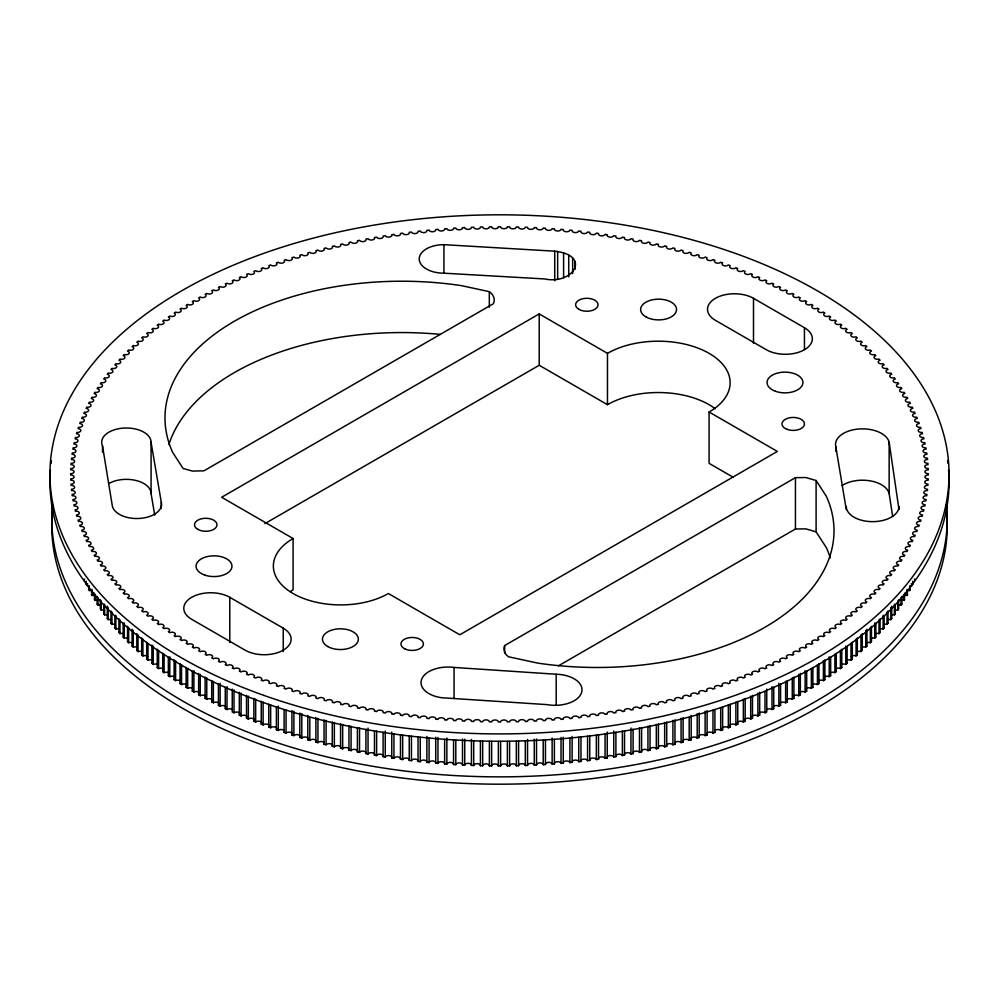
<?xml version="1.0" encoding="UTF-8"?>
<svg xmlns="http://www.w3.org/2000/svg" width="999" height="999" viewBox="0 0 999 999"><rect width="100%" height="100%" fill="white"/><g stroke="black" fill="none" stroke-linecap="round" stroke-linejoin="round"><path stroke-width="1.5" d="M504.657 645.554C502.747 649.55 504.97 654.345 508.404 656.755L537.599 663.074A236.775 136.701 0 0 0 826.373 496.341L816.096 480.507L805.806 477.534L795.441 477.672L504.657 645.554L504.657 653.334M914.597 580.556L915.159 579.295A3.372 1.948 0 0 1 914.335 579.12M912.861 581.256L912.249 585.564A3.372 1.948 0 0 0 910.514 585.539M907.979 590.496A3.372 1.948 0 0 1 909.727 590.534L910.376 586.238M904.445 595.579A3.372 1.948 0 0 1 907.017 595.479L907.716 589.66M901.56 600.461A3.372 1.948 0 0 1 904.132 600.387L904.869 593.056M898.488 605.307A3.372 1.948 0 0 1 901.061 605.269L901.847 604.058L901.847 596.415M894.492 610.364A3.372 1.948 0 0 1 897.826 610.102L898.65 608.903L898.65 599.725M891.832 614.872A3.372 1.948 0 0 1 894.405 614.897L895.279 613.698L895.279 604.532M887.462 619.842A3.372 1.948 0 0 1 890.821 619.655L891.732 618.468L891.732 606.243M883.703 624.5A3.372 1.948 0 0 1 887.062 624.363L888.011 623.189L888.011 610.963M879.769 629.133A3.372 1.948 0 0 1 883.128 629.02L884.127 627.859L884.127 615.646M875.661 633.703A3.372 1.948 0 0 1 879.033 633.641L880.069 632.492L880.069 618.743M870.703 638.536A3.372 1.948 0 0 1 874.762 638.199L875.848 637.062L875.848 623.314M866.97 642.694A3.372 1.948 0 0 1 870.341 642.719L871.453 641.595L871.453 626.311M861.662 647.402A3.372 1.948 0 0 1 865.746 647.165L866.907 646.066L866.907 629.258M856.905 651.76A3.372 1.948 0 0 1 860.988 651.573L862.199 650.474L862.199 633.666M851.398 656.43A3.372 1.948 0 0 1 856.081 655.906L857.317 654.832L857.317 638.024M846.915 660.277A3.372 1.948 0 0 1 851.011 660.189L852.297 659.128L852.297 642.32M841.695 664.447A3.372 1.948 0 0 1 845.791 664.41L847.115 663.361L847.115 646.553M835.688 668.918A3.372 1.948 0 0 1 840.421 668.568L841.77 667.532L841.77 649.2M829.694 673.376A3.372 1.948 0 0 1 834.889 672.652L836.288 671.64L836.288 653.309M824.475 676.91A3.372 1.948 0 0 1 829.22 676.673L830.656 675.674L830.656 657.342M818.656 680.806A3.372 1.948 0 0 1 823.401 680.631L824.874 679.645L824.874 659.79M812.686 684.627A3.372 1.948 0 0 1 817.444 684.515L818.955 683.541L818.955 663.686M799.824 692.457A3.372 1.948 0 0 1 805.119 692.057L806.692 691.121A3.372 1.948 0 0 1 806.593 688.373A3.372 1.948 0 0 1 811.35 688.323L812.886 687.374L812.886 667.507M539.198 313.923L221.641 497.265L293.082 538.523A67.37 38.899 0 0 0 293.082 593.518A67.37 38.899 0 0 0 388.349 593.518L459.802 634.777L777.359 451.436L709.09 412.013A71.853 41.483 0 0 0 709.09 353.346A71.853 41.483 0 0 0 607.467 353.346L539.198 313.923L539.198 365.259L264.872 523.638M558.503 665.796L795.441 529.008L805.806 528.871L816.096 531.843L826.373 547.677A236.775 136.701 0 0 1 830.269 557.904M793.443 696.041A3.372 1.948 0 0 1 798.75 695.704L800.349 694.804L800.349 673.413M786.563 700.024A3.372 1.948 0 0 1 792.257 699.288L793.893 698.401L793.893 677.01M773.538 706.355A3.372 1.948 0 0 1 778.87 706.206L780.569 705.356A3.372 1.948 0 0 1 780.868 702.609A3.372 1.948 0 0 1 785.626 702.784L787.299 701.922L787.299 680.531M766.658 709.627A3.372 1.948 0 0 1 772.002 709.54L773.726 708.716L773.726 687.324M744.854 719.355A3.372 1.948 0 0 1 750.674 719.043L752.484 718.281A3.372 1.948 0 0 1 753.184 715.559A3.372 1.948 0 0 1 757.891 715.958L759.677 715.184A3.372 1.948 0 0 1 760.276 712.449A3.372 1.948 0 0 1 765.009 712.799L766.757 711.987L766.757 689.073M729.769 725.599A3.372 1.948 0 0 1 732.454 724.088A3.372 1.948 0 0 1 735.888 724.937L737.761 724.225A3.372 1.948 0 0 1 738.648 721.515A3.372 1.948 0 0 1 743.331 722.04L745.179 721.303L745.179 698.376M714.872 730.506A3.372 1.948 0 0 1 720.704 730.469L722.614 729.807A3.372 1.948 0 0 1 723.713 727.122A3.372 1.948 0 0 1 728.346 727.759L730.244 727.06L730.244 704.145M706.78 733.528A3.372 1.948 0 0 1 709.615 732.13A3.372 1.948 0 0 1 712.961 733.104L714.897 732.454L714.897 709.54M682.792 741.121A3.372 1.948 0 0 1 685.514 739.347A3.372 1.948 0 0 1 689.185 740.421L691.196 739.834A3.372 1.948 0 0 1 692.669 737.225A3.372 1.948 0 0 1 697.19 738.074L699.188 737.474A3.372 1.948 0 0 1 700.561 734.839A3.372 1.948 0 0 1 705.119 735.639L707.092 735.014L707.092 710.564M674.862 742.794A3.372 1.948 0 0 1 677.896 741.533A3.372 1.948 0 0 1 681.081 742.657L683.116 742.107L683.116 717.669M649.862 749.2A3.372 1.948 0 0 1 652.834 747.564A3.372 1.948 0 0 1 656.331 748.8L658.416 748.326A3.372 1.948 0 0 1 660.264 745.791A3.372 1.948 0 0 1 664.66 746.852L666.72 746.353A3.372 1.948 0 0 1 668.481 743.793A3.372 1.948 0 0 1 672.901 744.804L674.962 744.28L674.962 719.829M348.963 725.749L348.963 750.199L351.074 750.649A3.372 1.948 0 0 1 355.382 749.475A3.372 1.948 0 0 1 357.405 751.96L359.528 752.397A3.372 1.948 0 0 1 363.798 751.173A3.372 1.948 0 0 1 365.909 753.633L368.044 754.033A3.372 1.948 0 0 1 372.265 752.759A3.372 1.948 0 0 1 374.475 755.194L376.623 755.569A3.372 1.948 0 0 1 380.794 754.245A3.372 1.948 0 0 1 383.092 756.655L385.252 757.005A3.372 1.948 0 0 1 389.385 755.631A3.372 1.948 0 0 1 391.758 758.016L393.943 758.328A3.372 1.948 0 0 1 398.014 756.905A3.372 1.948 0 0 1 400.487 759.265L402.672 759.552A3.372 1.948 0 0 1 406.693 758.079A3.372 1.948 0 0 1 409.24 760.401L411.438 760.676A3.372 1.948 0 0 1 415.409 759.153A3.372 1.948 0 0 1 418.044 761.438L420.242 761.688A3.372 1.948 0 0 1 424.163 760.114A3.372 1.948 0 0 1 426.873 762.374L429.095 762.587A3.372 1.948 0 0 1 432.942 760.976A3.372 1.948 0 0 1 435.739 763.199L437.962 763.386A3.372 1.948 0 0 1 441.758 761.725A3.372 1.948 0 0 1 444.642 763.923L446.865 764.085A3.372 1.948 0 0 1 450.599 762.374A3.372 1.948 0 0 1 453.558 764.522L455.794 764.66A3.372 1.948 0 0 1 459.465 762.911A3.372 1.948 0 0 1 462.5 765.034L464.735 765.134A3.372 1.948 0 0 1 468.344 763.336A3.372 1.948 0 0 1 471.453 765.421L473.701 765.509A3.372 1.948 0 0 1 477.235 763.661A3.372 1.948 0 0 1 480.419 765.709L482.667 765.758A3.372 1.948 0 0 1 486.138 763.873A3.372 1.948 0 0 1 489.398 765.883L491.645 765.908A3.372 1.948 0 0 1 495.042 763.985A3.372 1.948 0 0 1 498.376 765.946L500.624 765.946A3.372 1.948 0 0 1 503.958 763.985A3.372 1.948 0 0 1 507.367 765.908L509.602 765.883A3.372 1.948 0 0 1 512.862 763.873A3.372 1.948 0 0 1 516.346 765.758L518.581 765.709A3.372 1.948 0 0 1 521.765 763.661A3.372 1.948 0 0 1 525.312 765.509L527.547 765.421A3.372 1.948 0 0 1 530.669 763.336A3.372 1.948 0 0 1 534.265 765.134L536.513 765.022A3.372 1.948 0 0 1 539.547 762.911A3.372 1.948 0 0 1 543.219 764.66L545.442 764.522A3.372 1.948 0 0 1 548.401 762.374A3.372 1.948 0 0 1 552.135 764.085L554.37 763.923A3.372 1.948 0 0 1 557.242 761.725A3.372 1.948 0 0 1 561.038 763.386L563.261 763.199A3.372 1.948 0 0 1 566.058 760.976A3.372 1.948 0 0 1 569.917 762.587L572.127 762.374A3.372 1.948 0 0 1 574.85 760.114A3.372 1.948 0 0 1 578.758 761.688L580.968 761.438A3.372 1.948 0 0 1 583.603 759.153A3.372 1.948 0 0 1 587.574 760.676L589.76 760.401A3.372 1.948 0 0 1 592.32 758.079A3.372 1.948 0 0 1 596.341 759.552L598.526 759.265A3.372 1.948 0 0 1 600.998 756.905A3.372 1.948 0 0 1 605.069 758.328L607.242 758.016A3.372 1.948 0 0 1 609.627 755.631A3.372 1.948 0 0 1 613.748 757.005L615.908 756.655A3.372 1.948 0 0 1 618.206 754.245A3.372 1.948 0 0 1 622.377 755.569L624.525 755.194A3.372 1.948 0 0 1 626.735 752.759A3.372 1.948 0 0 1 630.956 754.033L633.091 753.633A3.372 1.948 0 0 1 635.214 751.173A3.372 1.948 0 0 1 639.472 752.397L641.595 751.96A3.372 1.948 0 0 1 643.631 749.475A3.372 1.948 0 0 1 647.939 750.649L650.037 750.199L650.037 725.749M443.931 244.668L554.72 251.186C592.207 255.444 572.777 285.052 544.867 278.958L443.931 273.189A24.7 14.261 0 0 1 419.23 258.928A24.7 14.261 0 0 1 443.931 244.668L443.931 272.665M454.058 667.444L556.193 674.238A26.948 15.559 0 0 1 581.618 692.444A26.948 15.559 0 0 1 547.015 704.62L441.883 697.752A26.948 15.559 0 0 1 421.728 679.083A26.948 15.559 0 0 1 454.058 667.444L454.058 698.551M489.323 291.671L461.401 285.627A236.775 136.701 0 0 0 172.627 452.36L183.092 468.481L192.432 471.078L203.933 470.829L493.394 303.708C495.666 299.35 493.206 294.168 489.323 291.671L489.323 307.23M324.051 719.842L324.051 744.28L326.099 744.804A3.372 1.948 0 0 1 330.532 743.793A3.372 1.948 0 0 1 332.28 746.353L334.353 746.852A3.372 1.948 0 0 1 338.736 745.791A3.372 1.948 0 0 1 340.584 748.326L342.669 748.8A3.372 1.948 0 0 1 346.166 747.564A3.372 1.948 0 0 1 349.151 749.2M315.884 717.669L315.884 742.107L317.919 742.657A3.372 1.948 0 0 1 321.104 741.533A3.372 1.948 0 0 1 324.138 742.794M291.92 710.564L291.92 735.014L293.881 735.639A3.372 1.948 0 0 1 298.439 734.839A3.372 1.948 0 0 1 299.825 737.474L301.81 738.074A3.372 1.948 0 0 1 306.343 737.225A3.372 1.948 0 0 1 307.817 739.847L309.827 740.421A3.372 1.948 0 0 1 313.486 739.36A3.372 1.948 0 0 1 316.221 741.121M284.103 709.54L284.103 732.454L286.051 733.104A3.372 1.948 0 0 1 289.385 732.13A3.372 1.948 0 0 1 292.232 733.541M268.768 704.145L268.768 727.06L270.654 727.759A3.372 1.948 0 0 1 275.299 727.122A3.372 1.948 0 0 1 276.386 729.807L278.309 730.481A3.372 1.948 0 0 1 284.141 730.506M253.833 698.376L253.833 721.303L255.669 722.04A3.372 1.948 0 0 1 260.352 721.528A3.372 1.948 0 0 1 261.238 724.225L263.112 724.937A3.372 1.948 0 0 1 266.558 724.088A3.372 1.948 0 0 1 269.231 725.599M232.243 689.073L232.243 711.987L234.003 712.799A3.372 1.948 0 0 1 238.724 712.449A3.372 1.948 0 0 1 239.323 715.184L241.109 715.971A3.372 1.948 0 0 1 245.829 715.559A3.372 1.948 0 0 1 246.516 718.281L248.339 719.043A3.372 1.948 0 0 1 254.146 719.367M211.713 680.531L211.713 701.922L213.374 702.784A3.372 1.948 0 0 1 218.132 702.622A3.372 1.948 0 0 1 218.431 705.356L220.13 706.206A3.372 1.948 0 0 1 224.875 705.981A3.372 1.948 0 0 1 225.275 708.716L227.01 709.54A3.372 1.948 0 0 1 232.342 709.627M205.12 677.01L205.12 698.401L206.756 699.288A3.372 1.948 0 0 1 212.45 700.024M198.651 673.413L198.651 694.804L200.25 695.704A3.372 1.948 0 0 1 205.569 696.053M753.508 298.326L804.445 327.722A26.948 15.559 0 0 1 804.445 349.725A26.948 15.559 0 0 1 766.333 349.725L715.396 320.329A26.948 15.559 0 0 1 715.396 298.326A26.948 15.559 0 0 1 753.508 298.326L753.508 343.431M539.198 365.259L607.467 404.682A71.853 41.483 0 0 1 715.284 408.766M733.191 477.26L709.09 463.349L709.09 412.013M283.241 628.171A26.948 15.559 0 0 1 283.241 650.174A26.948 15.559 0 0 1 245.13 650.174L191.671 619.305A26.948 15.559 0 0 1 191.671 597.315A26.948 15.559 0 0 1 229.782 597.315L283.241 628.171L283.241 651.51M192.308 671.266L192.308 691.121L193.881 692.057A3.372 1.948 0 0 1 199.188 692.457M186.114 667.507L186.114 687.374L187.65 688.323A3.372 1.948 0 0 1 192.407 688.373A3.372 1.948 0 0 1 192.308 691.121M180.045 663.686L180.045 683.553L181.556 684.515A3.372 1.948 0 0 1 186.313 684.627M174.126 659.79L174.126 679.645L175.599 680.631A3.372 1.948 0 0 1 180.344 680.806M168.344 657.342L168.344 675.674L169.78 676.673A3.372 1.948 0 0 1 174.525 676.91M162.712 653.309L162.712 671.64L164.111 672.652A3.372 1.948 0 0 1 169.306 673.376M157.23 649.2L157.23 667.532L158.591 668.568A3.372 1.948 0 0 1 163.312 668.918M151.898 645.029L151.898 663.361L153.209 664.41A3.372 1.948 0 0 1 157.318 664.447M146.703 642.32L146.703 659.128L147.989 660.189A3.372 1.948 0 0 1 152.085 660.277M141.683 638.024L141.683 654.832L142.919 655.918A3.372 1.948 0 0 1 147.602 656.43M136.813 633.666L136.813 650.474L138.012 651.573A3.372 1.948 0 0 1 142.095 651.76M132.093 629.258L132.093 646.066L133.254 647.177A3.372 1.948 0 0 1 137.338 647.402M127.547 626.311L127.547 641.595L128.671 642.719A3.372 1.948 0 0 1 132.03 642.694M123.152 623.314L123.152 637.062L124.238 638.199A3.372 1.948 0 0 1 128.297 638.536M118.931 618.743L118.931 632.492L119.967 633.641A3.372 1.948 0 0 1 123.339 633.703M114.873 615.646L114.873 627.859L115.872 629.02A3.372 1.948 0 0 1 119.231 629.133M110.989 610.963L110.989 623.189L111.938 624.363A3.372 1.948 0 0 1 115.297 624.5M107.268 606.243L107.268 618.468L108.179 619.655A3.372 1.948 0 0 1 111.538 619.842M103.721 604.532L103.721 613.711L104.595 614.897A3.372 1.948 0 0 1 107.168 614.872M104.508 610.364A3.372 1.948 0 0 0 101.174 610.102L100.35 608.903L100.35 599.737M97.153 596.415L97.153 604.058L97.939 605.269A3.372 1.948 0 0 1 100.512 605.307M94.131 593.056L94.868 600.399A3.372 1.948 0 0 1 97.452 600.461M91.296 589.672L91.983 595.479A3.372 1.948 0 0 1 94.555 595.579M88.624 586.238L89.273 590.534A3.372 1.948 0 0 1 91.021 590.496M86.139 581.256L86.751 585.564A3.372 1.948 0 0 1 88.486 585.539M84.403 580.556L83.841 579.308A3.372 1.948 0 0 0 84.665 579.12M898.988 509.552L889.147 442.22A26.948 15.559 0 0 0 858.665 429.008A26.948 15.559 0 0 0 835.801 446.615L846.278 509.552M102.51 452.185L102.51 445.954A24.7 14.261 0 0 1 123.139 428.134A24.7 14.261 0 0 1 151.074 442.27L161.289 502.247L161.289 508.466M151.074 442.27L151.074 493.606L154.733 515.134M102.51 445.954L112.388 506.281A24.7 14.261 0 0 0 140.335 518.381A24.7 14.261 0 0 0 161.289 502.247M889.147 442.22L889.147 493.556L892.669 516.483M909.727 585.951L909.727 590.534M907.017 589.373L907.017 595.479M904.132 594.28L904.132 600.387M901.061 597.627L901.061 605.269M897.826 600.936L897.826 610.102M894.405 604.208L894.405 614.897M890.821 607.429L890.821 619.655M887.062 612.137L887.062 624.363M883.128 615.272L883.128 629.02M879.033 619.892L879.033 633.641M874.762 622.926L874.762 638.199M870.341 627.434L870.341 642.719M865.746 630.369L865.746 647.165M860.988 634.765L860.988 651.573M856.081 639.11L856.081 655.906M851.011 643.381L851.011 660.189M845.791 646.078L845.791 664.41M840.421 650.237L840.421 668.568M835.801 446.615L835.801 451.286M834.889 654.32L834.889 672.652M829.22 656.818L829.22 676.673M823.401 660.764L823.401 680.631M817.444 664.647L817.444 684.515M816.096 480.507L816.096 531.843M811.35 668.456L811.35 688.323M806.692 671.266L806.692 691.121M805.119 670.666L805.119 692.057M804.445 327.722L804.445 349.513M798.75 674.313L798.75 695.704M795.441 477.672L795.441 529.008M792.257 677.896L792.257 699.288M785.626 681.393L785.626 702.784M780.569 683.965L780.569 705.356M778.87 683.291L778.87 706.206M772.002 686.625L772.002 709.54M765.009 691.408L765.009 712.799M759.677 692.257L759.677 715.184M757.891 693.044L757.891 715.958M752.484 695.366L752.484 718.281M750.674 696.128L750.674 719.043M743.331 699.113L743.331 722.04M737.761 701.31L737.761 724.225M735.888 702.022L735.888 724.937M728.346 704.832L728.346 727.759M722.614 706.88L722.614 729.807M720.704 707.554L720.704 730.469M712.961 710.189L712.961 733.104M705.119 711.188L705.119 735.639M699.188 713.024L699.188 737.474M697.19 713.623L697.19 738.074M691.196 715.396L691.196 739.834M689.185 717.494L689.185 740.421M681.081 718.219L681.081 742.657M672.901 720.366L672.901 744.804M666.72 721.902L666.72 746.353M664.66 722.414L664.66 746.852M658.416 723.875L658.416 748.326M656.331 724.35L656.331 748.8M647.939 726.198L647.939 750.649M641.595 727.522L641.595 751.96M639.472 727.946L639.472 752.397M633.091 729.183L633.091 753.633M630.956 728.059L630.956 754.033M624.525 730.744L624.525 755.194M622.377 731.118L622.377 755.569M615.908 732.205L615.908 756.655M613.748 731.031L613.748 757.005M607.467 353.346L607.467 404.682M607.242 732.042L607.242 758.016M605.069 733.89L605.069 758.328M598.526 734.814L598.526 759.265M596.341 735.114L596.341 759.552M589.76 735.963L589.76 760.401M587.574 736.226L587.574 760.676M580.968 737L580.968 761.438M578.758 737.237L578.758 761.688M575.112 261.488L575.112 269.268M572.652 258.054L572.652 273.614M572.127 736.4L572.127 762.374M569.917 738.149L569.917 762.587M568.718 255.095L568.718 276.873M563.611 252.834L563.611 277.722M563.261 737.225L563.261 763.199M561.038 737.412L561.038 763.386M557.654 251.411L557.654 279.408M556.193 674.238L556.193 705.344M554.72 251.186L554.72 280.744M554.37 739.472L554.37 763.923M552.135 738.111L552.135 764.085M545.442 740.084L545.442 764.522M543.219 740.222L543.219 764.66M536.513 739.06L536.513 765.022M534.265 739.16L534.265 765.134M527.547 739.447L527.547 765.421M525.312 741.058L525.312 765.509M518.581 741.258L518.581 765.709M516.346 741.32L516.346 765.758M509.602 741.433L509.602 765.883M507.367 741.458L507.367 765.908M500.624 741.508L500.624 765.946M498.376 741.508L498.376 765.946M491.645 741.458L491.645 765.908M489.398 741.433L489.398 765.883M482.667 741.32L482.667 765.758M480.419 741.258L480.419 765.709M473.701 741.058L473.701 765.509M471.453 739.447L471.453 765.421M464.735 739.16L464.735 765.134M462.5 739.06L462.5 765.034M455.794 740.222L455.794 764.66M453.558 740.084L453.558 764.522M446.865 738.111L446.865 764.085M444.642 739.472L444.642 763.923M437.962 737.412L437.962 763.386M435.739 737.225L435.739 763.199M429.095 738.149L429.095 762.587M426.873 736.4L426.873 762.374M420.242 737.237L420.242 761.688M418.044 737L418.044 761.438M411.438 736.226L411.438 760.676M409.24 735.963L409.24 760.401M402.672 735.114L402.672 759.552M400.487 734.814L400.487 759.265M393.943 733.89L393.943 758.328M391.758 732.042L391.758 758.016M385.252 731.031L385.252 757.005M383.092 732.205L383.092 756.655M376.623 731.131L376.623 755.569M374.475 730.756L374.475 755.194M368.044 728.059L368.044 754.033M365.909 729.183L365.909 753.633M359.528 727.946L359.528 752.397M357.405 727.522L357.405 751.96M351.074 726.198L351.074 750.649M342.669 724.362L342.669 748.8M340.584 723.875L340.584 748.326M334.353 722.414L334.353 746.852M332.28 721.902L332.28 746.353M326.099 720.366L326.099 744.804M317.919 718.219L317.919 742.657M309.827 717.494L309.827 740.421M307.817 715.396L307.817 739.847M301.81 713.636L301.81 738.074M299.825 713.024L299.825 737.474M293.881 711.188L293.881 735.639M293.082 538.523L293.082 589.86A67.37 38.899 0 0 0 290.409 591.495M286.051 710.189L286.051 733.104M278.309 706.031L278.309 730.481M276.386 706.892L276.386 729.807M270.654 704.832L270.654 727.759M263.112 702.022L263.112 724.937M261.238 701.31L261.238 724.225M255.669 699.125L255.669 722.04M248.339 696.128L248.339 719.043M246.516 695.366L246.516 718.281M241.109 693.044L241.109 715.971M239.323 692.257L239.323 715.184M234.003 689.884L234.003 712.799M229.782 597.315L229.782 642.419M227.01 686.625L227.01 709.54M225.275 687.324L225.275 708.716M220.13 683.291L220.13 706.206M218.431 683.965L218.431 705.356M213.374 681.393L213.374 702.784M206.756 677.896L206.756 699.288M200.25 674.325L200.25 695.704M193.881 670.666L193.881 692.057M187.65 668.456L187.65 688.323M181.556 664.647L181.556 684.515M175.599 660.764L175.599 680.631M169.78 656.818L169.78 676.673M164.111 654.32L164.111 672.652M158.591 650.237L158.591 668.568M153.209 646.078L153.209 664.41M147.989 643.393L147.989 660.189M142.919 639.11L142.919 655.918M138.012 634.765L138.012 651.573M133.254 630.369L133.254 647.177M128.671 627.434L128.671 642.719M124.238 622.926L124.238 638.199M119.967 619.892L119.967 633.641M115.872 615.272L115.872 629.02M111.938 612.137L111.938 624.363M108.179 607.429L108.179 619.655M104.595 604.208L104.595 614.897M101.174 600.936L101.174 610.102M97.939 597.627L97.939 605.269M94.868 594.28L94.868 600.399M91.983 589.373L91.983 595.479M89.273 585.951L89.273 590.534M898.988 506.443A26.349 15.21 0 0 1 872.626 521.653A26.349 15.21 0 0 1 846.278 506.443M800.349 694.804A3.372 1.948 0 0 1 799.824 694.405M158.317 666.745A3.372 1.948 0 0 1 157.23 667.532M793.893 698.401A3.372 1.948 0 0 1 793.368 697.989M812.886 687.374A3.372 1.948 0 0 1 812.324 686.987M875.848 637.062A3.372 1.948 0 0 1 875.136 636.775M830.656 675.674A3.372 1.948 0 0 1 829.632 674.862M888.011 623.189A3.372 1.948 0 0 1 887.274 622.914M847.115 663.361A3.372 1.948 0 0 1 846.465 663.024M862.199 650.474A3.372 1.948 0 0 1 861.513 650.149M907.716 594.255A3.372 1.948 0 0 1 906.917 594.03M94.917 598.95A3.372 1.948 0 0 1 94.131 599.175M104.483 613.448A3.372 1.948 0 0 1 103.721 613.711M115.609 627.584A3.372 1.948 0 0 1 114.873 627.859M128.247 641.283A3.372 1.948 0 0 1 127.547 641.595M142.345 654.507A3.372 1.948 0 0 1 141.683 654.832M175.125 678.821A3.372 1.948 0 0 1 174.126 679.645M212.213 701.51A3.372 1.948 0 0 1 211.713 701.922M254.245 720.853A3.372 1.948 0 0 1 253.833 721.303M324.3 743.793A3.372 1.948 0 0 1 324.051 744.28M349.175 749.7A3.372 1.948 0 0 1 348.963 750.199M683.116 742.107A3.372 1.948 0 0 1 682.841 741.633M707.092 735.014A3.372 1.948 0 0 1 706.755 734.54M730.244 727.06A3.372 1.948 0 0 1 729.707 726.098M773.726 708.716A3.372 1.948 0 0 1 772.989 707.804M836.288 671.64A3.372 1.948 0 0 1 835.664 671.278M841.77 667.532A3.372 1.948 0 0 1 840.696 666.745M852.297 659.128A3.372 1.948 0 0 1 851.635 658.791M857.317 654.832A3.372 1.948 0 0 1 856.655 654.507M866.907 646.066A3.372 1.948 0 0 1 866.22 645.754M871.453 641.595A3.372 1.948 0 0 1 870.753 641.283M880.069 632.492A3.372 1.948 0 0 1 879.345 632.205M884.127 627.859A3.372 1.948 0 0 1 883.391 627.584M891.732 618.468A3.372 1.948 0 0 1 890.371 617.844M895.279 613.698A3.372 1.948 0 0 1 894.517 613.448M818.955 683.541A3.372 1.948 0 0 1 817.981 682.704M824.874 679.645A3.372 1.948 0 0 1 823.875 678.821M901.847 604.058A3.372 1.948 0 0 1 901.061 603.821M904.869 599.163A3.372 1.948 0 0 1 904.083 598.95M910.376 589.298A3.372 1.948 0 0 1 909.565 589.098M912.861 584.315A3.372 1.948 0 0 1 911.35 583.816M87.65 583.816A3.372 1.948 0 0 1 86.139 584.315M89.435 589.098A3.372 1.948 0 0 1 88.624 589.298M92.083 594.043A3.372 1.948 0 0 1 91.296 594.255M97.939 603.821A3.372 1.948 0 0 1 97.153 604.058M108.629 617.844A3.372 1.948 0 0 1 107.268 618.468M111.726 622.926A3.372 1.948 0 0 1 110.989 623.189M119.655 632.205A3.372 1.948 0 0 1 118.931 632.492M123.864 636.775A3.372 1.948 0 0 1 123.152 637.062M132.792 645.754A3.372 1.948 0 0 1 132.093 646.066M137.487 650.149A3.372 1.948 0 0 1 136.813 650.474M147.365 658.791A3.372 1.948 0 0 1 146.703 659.128M152.535 663.024A3.372 1.948 0 0 1 151.898 663.361M163.337 671.278A3.372 1.948 0 0 1 162.712 671.64M169.368 674.862A3.372 1.948 0 0 1 168.344 675.674M181.019 682.704A3.372 1.948 0 0 1 180.045 683.553M186.676 686.987A3.372 1.948 0 0 1 186.114 687.374M199.188 694.405A3.372 1.948 0 0 1 198.651 694.804M205.632 697.989A3.372 1.948 0 0 1 205.12 698.401M269.305 726.098A3.372 1.948 0 0 1 268.768 727.06M284.453 731.992A3.372 1.948 0 0 1 284.103 732.454M292.245 734.54A3.372 1.948 0 0 1 291.92 735.014M316.171 741.633A3.372 1.948 0 0 1 315.884 742.107M650.037 750.199A3.372 1.948 0 0 1 649.837 749.7M674.962 744.28A3.372 1.948 0 0 1 674.7 743.793M714.897 732.454A3.372 1.948 0 0 1 714.56 731.992M745.179 721.303A3.372 1.948 0 0 1 744.767 720.853M787.299 701.922A3.372 1.948 0 0 1 786.787 701.498M948.6 470.054A449.55 259.54 0 0 1 499.637 741.233A449.55 259.54 0 0 1 50.387 470.217M51.061 463.436A449.55 259.54 0 0 1 51.411 460.726M947.564 460.564A449.55 259.54 0 0 1 947.914 463.274M946.59 504.32A447.752 258.504 0 0 1 499.2 776.86A447.752 258.504 0 0 1 52.447 503.971M946.59 511.663A447.752 258.504 0 0 1 499.2 784.19A447.752 258.504 0 0 1 52.447 511.313M168.906 444.505A236.775 136.701 0 0 1 440.347 334.39M108.903 483.516A24.7 14.261 0 0 1 135.827 480.432A24.7 14.261 0 0 1 151.074 493.606M842.02 485.626A26.948 15.559 0 0 1 870.017 480.819A26.948 15.559 0 0 1 889.147 493.556M70.654 474.35L70.642 475A3.372 1.948 0 0 1 74.051 476.923A3.372 1.948 0 0 1 70.717 478.896L70.767 480.182A3.372 1.948 0 0 1 74.238 482.067A3.372 1.948 0 0 1 70.979 484.078L71.066 485.364A3.372 1.948 0 0 1 74.613 487.212A3.372 1.948 0 0 1 71.428 489.248L71.566 490.546A3.372 1.948 0 0 1 75.175 492.345A3.372 1.948 0 0 1 72.053 494.43L72.24 495.716A3.372 1.948 0 0 1 75.912 497.465A3.372 1.948 0 0 1 72.877 499.587L73.114 500.874A3.372 1.948 0 0 1 76.848 502.584A3.372 1.948 0 0 1 73.889 504.745L74.176 506.031A3.372 1.948 0 0 1 77.959 507.692A3.372 1.948 0 0 1 75.087 509.877L75.412 511.163A3.372 1.948 0 0 1 79.271 512.787A3.372 1.948 0 0 1 76.461 515.009L76.836 516.283A3.372 1.948 0 0 1 80.757 517.857A3.372 1.948 0 0 1 78.034 520.117L78.459 521.391A3.372 1.948 0 0 1 82.418 522.902A3.372 1.948 0 0 1 79.783 525.199L80.257 526.461A3.372 1.948 0 0 1 84.278 527.934A3.372 1.948 0 0 1 81.718 530.257L82.23 531.518A3.372 1.948 0 0 1 86.314 532.954A3.372 1.948 0 0 1 83.841 535.302L84.403 536.55A3.372 1.948 0 0 1 88.524 537.937A3.372 1.948 0 0 1 86.139 540.309L86.751 541.558A3.372 1.948 0 0 1 90.921 542.882A3.372 1.948 0 0 1 88.624 545.292L89.273 546.54A3.372 1.948 0 0 1 93.494 547.814A3.372 1.948 0 0 1 91.296 550.249L91.983 551.485A3.372 1.948 0 0 1 96.254 552.709A3.372 1.948 0 0 1 94.131 555.169L94.868 556.393A3.372 1.948 0 0 1 99.176 557.567A3.372 1.948 0 0 1 97.153 560.052L97.939 561.263A3.372 1.948 0 0 1 102.285 562.387A3.372 1.948 0 0 1 100.35 564.897L101.174 566.108A3.372 1.948 0 0 1 105.569 567.17A3.372 1.948 0 0 1 103.721 569.705L104.595 570.904A3.372 1.948 0 0 1 109.016 571.915A3.372 1.948 0 0 1 107.268 574.462L108.179 575.649A3.372 1.948 0 0 1 112.65 576.61A3.372 1.948 0 0 1 110.989 579.183L111.938 580.357A3.372 1.948 0 0 1 116.446 581.268A3.372 1.948 0 0 1 114.873 583.866L115.872 585.027A3.372 1.948 0 0 1 120.404 585.876A3.372 1.948 0 0 1 118.931 588.486L119.967 589.635A3.372 1.948 0 0 1 124.525 590.434A3.372 1.948 0 0 1 123.152 593.069L124.238 594.205A3.372 1.948 0 0 1 128.821 594.942A3.372 1.948 0 0 1 127.547 597.589L128.671 598.713A3.372 1.948 0 0 1 133.279 599.4A3.372 1.948 0 0 1 132.093 602.06L133.254 603.171A3.372 1.948 0 0 1 137.899 603.796A3.372 1.948 0 0 1 136.813 606.48L138.012 607.567A3.372 1.948 0 0 1 142.67 608.141A3.372 1.948 0 0 1 141.683 610.826L142.919 611.912A3.372 1.948 0 0 1 147.602 612.424A3.372 1.948 0 0 1 146.703 615.122L147.989 616.196A3.372 1.948 0 0 1 152.685 616.645A3.372 1.948 0 0 1 151.898 619.368L153.209 620.416A3.372 1.948 0 0 1 157.929 620.816A3.372 1.948 0 0 1 157.23 623.538L158.591 624.562A3.372 1.948 0 0 1 163.312 624.912A3.372 1.948 0 0 1 162.712 627.634L164.111 628.658A3.372 1.948 0 0 1 168.843 628.945A3.372 1.948 0 0 1 168.344 631.68L169.78 632.679A3.372 1.948 0 0 1 174.525 632.904A3.372 1.948 0 0 1 174.126 635.651L175.599 636.625A3.372 1.948 0 0 1 180.344 636.8A3.372 1.948 0 0 1 180.045 639.547L181.556 640.509A3.372 1.948 0 0 1 186.313 640.621A3.372 1.948 0 0 1 186.114 643.368L187.65 644.318A3.372 1.948 0 0 1 192.407 644.38A3.372 1.948 0 0 1 192.308 647.127L193.881 648.051A3.372 1.948 0 0 1 198.651 648.051A3.372 1.948 0 0 1 198.651 650.799L200.25 651.71A3.372 1.948 0 0 1 205.02 651.648A3.372 1.948 0 0 1 205.12 654.395L206.756 655.282A3.372 1.948 0 0 1 211.513 655.169A3.372 1.948 0 0 1 211.713 657.916L213.374 658.791A3.372 1.948 0 0 1 218.132 658.616A3.372 1.948 0 0 1 218.431 661.363L220.13 662.2A3.372 1.948 0 0 1 224.875 661.975A3.372 1.948 0 0 1 225.275 664.722L227.01 665.546A3.372 1.948 0 0 1 231.743 665.259A3.372 1.948 0 0 1 232.243 667.994L234.003 668.793A3.372 1.948 0 0 1 238.724 668.456A3.372 1.948 0 0 1 239.323 671.178L241.109 671.965A3.372 1.948 0 0 1 245.829 671.565A3.372 1.948 0 0 1 246.516 674.288L248.339 675.049A3.372 1.948 0 0 1 253.034 674.587A3.372 1.948 0 0 1 253.833 677.297L255.669 678.034A3.372 1.948 0 0 1 260.352 677.522A3.372 1.948 0 0 1 261.238 680.219L263.112 680.943A3.372 1.948 0 0 1 267.769 680.369A3.372 1.948 0 0 1 268.768 683.054L270.654 683.753A3.372 1.948 0 0 1 275.299 683.129A3.372 1.948 0 0 1 276.386 685.801L278.309 686.475A3.372 1.948 0 0 1 282.917 685.789A3.372 1.948 0 0 1 284.103 688.448L286.051 689.098A3.372 1.948 0 0 1 290.634 688.361A3.372 1.948 0 0 1 291.92 691.008L293.881 691.633A3.372 1.948 0 0 1 298.439 690.846A3.372 1.948 0 0 1 299.825 693.468L301.81 694.068A3.372 1.948 0 0 1 306.343 693.219A3.372 1.948 0 0 1 307.817 695.841L309.827 696.415A3.372 1.948 0 0 1 314.323 695.516A3.372 1.948 0 0 1 315.884 698.114L317.919 698.663A3.372 1.948 0 0 1 322.39 697.702A3.372 1.948 0 0 1 324.051 700.274L326.099 700.811A3.372 1.948 0 0 1 330.532 699.799A3.372 1.948 0 0 1 332.28 702.347L334.353 702.859A3.372 1.948 0 0 1 338.736 701.785A3.372 1.948 0 0 1 340.584 704.32L342.669 704.794A3.372 1.948 0 0 1 347.028 703.683A3.372 1.948 0 0 1 348.963 706.193L351.074 706.643A3.372 1.948 0 0 1 355.382 705.469A3.372 1.948 0 0 1 357.405 707.966L359.528 708.391A3.372 1.948 0 0 1 363.798 707.167A3.372 1.948 0 0 1 365.909 709.627L368.044 710.027A3.372 1.948 0 0 1 372.265 708.753A3.372 1.948 0 0 1 374.475 711.188L376.623 711.563A3.372 1.948 0 0 1 380.794 710.239A3.372 1.948 0 0 1 383.092 712.649L385.252 712.999A3.372 1.948 0 0 1 389.385 711.625A3.372 1.948 0 0 1 391.758 714.01L393.943 714.335A3.372 1.948 0 0 1 398.014 712.911A3.372 1.948 0 0 1 400.487 715.259L402.672 715.559A3.372 1.948 0 0 1 406.693 714.085A3.372 1.948 0 0 1 409.24 716.408L411.438 716.67A3.372 1.948 0 0 1 415.409 715.147A3.372 1.948 0 0 1 418.044 717.444L420.242 717.682A3.372 1.948 0 0 1 424.163 716.121A3.372 1.948 0 0 1 426.873 718.368L429.095 718.593A3.372 1.948 0 0 1 432.942 716.97A3.372 1.948 0 0 1 435.739 719.193L437.962 719.392A3.372 1.948 0 0 1 441.758 717.719A3.372 1.948 0 0 1 444.642 719.917L446.865 720.079A3.372 1.948 0 0 1 450.599 718.368A3.372 1.948 0 0 1 453.558 720.529L455.794 720.654A3.372 1.948 0 0 1 459.465 718.905A3.372 1.948 0 0 1 462.5 721.028L464.735 721.128A3.372 1.948 0 0 1 468.344 719.342A3.372 1.948 0 0 1 471.453 721.415L473.701 721.503A3.372 1.948 0 0 1 477.235 719.655A3.372 1.948 0 0 1 480.419 721.703L482.667 721.753A3.372 1.948 0 0 1 486.138 719.879A3.372 1.948 0 0 1 489.398 721.877L491.645 721.902A3.372 1.948 0 0 1 495.042 719.979A3.372 1.948 0 0 1 498.376 721.952L500.624 721.952A3.372 1.948 0 0 1 503.958 719.979A3.372 1.948 0 0 1 507.367 721.902L509.602 721.877A3.372 1.948 0 0 1 512.862 719.879A3.372 1.948 0 0 1 516.346 721.753L518.581 721.703A3.372 1.948 0 0 1 521.765 719.655A3.372 1.948 0 0 1 525.312 721.503L527.547 721.415A3.372 1.948 0 0 1 530.669 719.342A3.372 1.948 0 0 1 534.265 721.128L536.513 721.028A3.372 1.948 0 0 1 539.547 718.905A3.372 1.948 0 0 1 543.219 720.654L545.442 720.529A3.372 1.948 0 0 1 548.401 718.368A3.372 1.948 0 0 1 552.135 720.079L554.37 719.917A3.372 1.948 0 0 1 557.242 717.719A3.372 1.948 0 0 1 561.038 719.392L563.261 719.193A3.372 1.948 0 0 1 566.058 716.97A3.372 1.948 0 0 1 569.917 718.593L572.127 718.368A3.372 1.948 0 0 1 574.85 716.108A3.372 1.948 0 0 1 578.758 717.682L580.968 717.444A3.372 1.948 0 0 1 583.603 715.147A3.372 1.948 0 0 1 587.574 716.67L589.76 716.408A3.372 1.948 0 0 1 592.32 714.085A3.372 1.948 0 0 1 596.341 715.559L598.526 715.259A3.372 1.948 0 0 1 600.998 712.911A3.372 1.948 0 0 1 605.069 714.335L607.242 714.01A3.372 1.948 0 0 1 609.627 711.625A3.372 1.948 0 0 1 613.748 712.999L615.908 712.649A3.372 1.948 0 0 1 618.206 710.239A3.372 1.948 0 0 1 622.377 711.563L624.525 711.188A3.372 1.948 0 0 1 626.735 708.753A3.372 1.948 0 0 1 630.956 710.027L633.091 709.627A3.372 1.948 0 0 1 635.214 707.167A3.372 1.948 0 0 1 639.472 708.391L641.595 707.966A3.372 1.948 0 0 1 643.631 705.469A3.372 1.948 0 0 1 647.939 706.643L650.037 706.193A3.372 1.948 0 0 1 651.985 703.683A3.372 1.948 0 0 1 656.331 704.794L658.416 704.32A3.372 1.948 0 0 1 660.264 701.785A3.372 1.948 0 0 1 664.66 702.846L666.72 702.347A3.372 1.948 0 0 1 668.481 699.787A3.372 1.948 0 0 1 672.901 700.811L674.962 700.274A3.372 1.948 0 0 1 676.623 697.702A3.372 1.948 0 0 1 681.081 698.663L683.116 698.101A3.372 1.948 0 0 1 684.677 695.504A3.372 1.948 0 0 1 689.185 696.415L691.196 695.841A3.372 1.948 0 0 1 692.669 693.219A3.372 1.948 0 0 1 697.19 694.068L699.188 693.468A3.372 1.948 0 0 1 700.561 690.833A3.372 1.948 0 0 1 705.119 691.633L707.092 691.008A3.372 1.948 0 0 1 708.366 688.361A3.372 1.948 0 0 1 712.961 689.098L714.897 688.448A3.372 1.948 0 0 1 716.083 685.789A3.372 1.948 0 0 1 720.704 686.475L722.614 685.801A3.372 1.948 0 0 1 723.713 683.129A3.372 1.948 0 0 1 728.346 683.753L730.244 683.054A3.372 1.948 0 0 1 731.231 680.369A3.372 1.948 0 0 1 735.888 680.943L737.761 680.219A3.372 1.948 0 0 1 738.648 677.522A3.372 1.948 0 0 1 743.331 678.034L745.179 677.297A3.372 1.948 0 0 1 745.966 674.587A3.372 1.948 0 0 1 750.674 675.037L752.484 674.275A3.372 1.948 0 0 1 753.184 671.553A3.372 1.948 0 0 1 757.891 671.965L759.677 671.178A3.372 1.948 0 0 1 760.276 668.443A3.372 1.948 0 0 1 765.009 668.793L766.757 667.994A3.372 1.948 0 0 1 767.257 665.247A3.372 1.948 0 0 1 772.002 665.546L773.726 664.71A3.372 1.948 0 0 1 774.125 661.975A3.372 1.948 0 0 1 778.87 662.2L780.569 661.35A3.372 1.948 0 0 1 780.868 658.616A3.372 1.948 0 0 1 785.626 658.778L787.299 657.916A3.372 1.948 0 0 1 787.499 655.169A3.372 1.948 0 0 1 792.257 655.282L793.893 654.395A3.372 1.948 0 0 1 793.993 651.648A3.372 1.948 0 0 1 798.75 651.71L800.349 650.799A3.372 1.948 0 0 1 800.349 648.051A3.372 1.948 0 0 1 805.119 648.051L806.692 647.127A3.372 1.948 0 0 1 806.593 644.367A3.372 1.948 0 0 1 811.35 644.318L812.886 643.368A3.372 1.948 0 0 1 812.686 640.621A3.372 1.948 0 0 1 817.444 640.509L818.955 639.547A3.372 1.948 0 0 1 818.656 636.8A3.372 1.948 0 0 1 823.401 636.625L824.874 635.651A3.372 1.948 0 0 1 824.475 632.904A3.372 1.948 0 0 1 829.22 632.679L830.656 631.68A3.372 1.948 0 0 1 830.157 628.945A3.372 1.948 0 0 1 834.889 628.658L836.288 627.634A3.372 1.948 0 0 1 835.688 624.912A3.372 1.948 0 0 1 840.421 624.562L841.77 623.538A3.372 1.948 0 0 1 841.083 620.816A3.372 1.948 0 0 1 845.791 620.404L847.115 619.355A3.372 1.948 0 0 1 846.315 616.645A3.372 1.948 0 0 1 851.011 616.196L852.297 615.122A3.372 1.948 0 0 1 851.398 612.424A3.372 1.948 0 0 1 856.081 611.912L857.317 610.826A3.372 1.948 0 0 1 856.33 608.141A3.372 1.948 0 0 1 860.988 607.567L862.199 606.468A3.372 1.948 0 0 1 861.101 603.796A3.372 1.948 0 0 1 865.746 603.171L866.907 602.06A3.372 1.948 0 0 1 865.721 599.4A3.372 1.948 0 0 1 870.341 598.713L871.453 597.589A3.372 1.948 0 0 1 870.179 594.942A3.372 1.948 0 0 1 874.762 594.205L875.848 593.069A3.372 1.948 0 0 1 874.475 590.434A3.372 1.948 0 0 1 879.033 589.635L880.069 588.486A3.372 1.948 0 0 1 878.596 585.876A3.372 1.948 0 0 1 883.128 585.027L884.127 583.866A3.372 1.948 0 0 1 882.567 581.268A3.372 1.948 0 0 1 887.062 580.357L888.011 579.183A3.372 1.948 0 0 1 886.35 576.61A3.372 1.948 0 0 1 890.821 575.649L891.732 574.462A3.372 1.948 0 0 1 889.984 571.915A3.372 1.948 0 0 1 894.405 570.891L895.279 569.705A3.372 1.948 0 0 1 893.431 567.17A3.372 1.948 0 0 1 897.826 566.096L898.65 564.897A3.372 1.948 0 0 1 896.715 562.387A3.372 1.948 0 0 1 901.061 561.263L901.847 560.052A3.372 1.948 0 0 1 899.824 557.567A3.372 1.948 0 0 1 904.132 556.393L904.869 555.169A3.372 1.948 0 0 1 902.746 552.697A3.372 1.948 0 0 1 907.017 551.485L907.716 550.249A3.372 1.948 0 0 1 905.506 547.814A3.372 1.948 0 0 1 909.727 546.54L910.376 545.292A3.372 1.948 0 0 1 908.079 542.882A3.372 1.948 0 0 1 912.249 541.558L912.861 540.309A3.372 1.948 0 0 1 910.476 537.924A3.372 1.948 0 0 1 914.597 536.55L915.159 535.302A3.372 1.948 0 0 1 912.686 532.942A3.372 1.948 0 0 1 916.77 531.518L917.282 530.257A3.372 1.948 0 0 1 914.722 527.934A3.372 1.948 0 0 1 918.743 526.461L919.217 525.199A3.372 1.948 0 0 1 916.582 522.902A3.372 1.948 0 0 1 920.541 521.378L920.966 520.104A3.372 1.948 0 0 1 918.243 517.857A3.372 1.948 0 0 1 922.164 516.283L922.539 515.009A3.372 1.948 0 0 1 919.729 512.774A3.372 1.948 0 0 1 923.588 511.163L923.913 509.877A3.372 1.948 0 0 1 921.041 507.692A3.372 1.948 0 0 1 924.824 506.031L925.111 504.745A3.372 1.948 0 0 1 922.152 502.584A3.372 1.948 0 0 1 925.886 500.874L926.123 499.587A3.372 1.948 0 0 1 923.088 497.465A3.372 1.948 0 0 1 926.76 495.716L926.947 494.43A3.372 1.948 0 0 1 923.825 492.345A3.372 1.948 0 0 1 927.434 490.546L927.572 489.248A3.372 1.948 0 0 1 924.387 487.212A3.372 1.948 0 0 1 927.934 485.364L928.021 484.078A3.372 1.948 0 0 1 924.762 482.067A3.372 1.948 0 0 1 928.233 480.182L928.283 478.883A3.372 1.948 0 0 1 924.949 476.923A3.372 1.948 0 0 1 928.358 475L928.358 473.701A3.372 1.948 0 0 1 924.949 471.778A3.372 1.948 0 0 1 928.283 469.817L928.233 468.519A3.372 1.948 0 0 1 924.762 466.633A3.372 1.948 0 0 1 928.021 464.635L927.934 463.336A3.372 1.948 0 0 1 924.387 461.501A3.372 1.948 0 0 1 927.572 459.453L927.434 458.154A3.372 1.948 0 0 1 923.825 456.356A3.372 1.948 0 0 1 926.947 454.283L926.76 452.984A3.372 1.948 0 0 1 923.088 451.236A3.372 1.948 0 0 1 926.123 449.113L925.886 447.827A3.372 1.948 0 0 1 922.152 446.116A3.372 1.948 0 0 1 925.111 443.968L924.824 442.682A3.372 1.948 0 0 1 921.041 441.009A3.372 1.948 0 0 1 923.913 438.823L923.588 437.537A3.372 1.948 0 0 1 919.729 435.926A3.372 1.948 0 0 1 922.539 433.703L922.164 432.417A3.372 1.948 0 0 1 918.243 430.856A3.372 1.948 0 0 1 920.966 428.596L920.541 427.322A3.372 1.948 0 0 1 916.582 425.799A3.372 1.948 0 0 1 919.217 423.514L918.743 422.24A3.372 1.948 0 0 1 914.722 420.766A3.372 1.948 0 0 1 917.282 418.444L916.77 417.182A3.372 1.948 0 0 1 912.686 415.759A3.372 1.948 0 0 1 915.159 413.411L914.597 412.15A3.372 1.948 0 0 1 910.476 410.776A3.372 1.948 0 0 1 912.861 408.391L912.249 407.142A3.372 1.948 0 0 1 908.079 405.819A3.372 1.948 0 0 1 910.376 403.409L909.727 402.172A3.372 1.948 0 0 1 905.506 400.899A3.372 1.948 0 0 1 907.704 398.451L907.017 397.227A3.372 1.948 0 0 1 902.746 396.004A3.372 1.948 0 0 1 904.869 393.544L904.132 392.32A3.372 1.948 0 0 1 899.824 391.146A3.372 1.948 0 0 1 901.847 388.648L901.061 387.437A3.372 1.948 0 0 1 896.715 386.326A3.372 1.948 0 0 1 898.65 383.803L897.826 382.605A3.372 1.948 0 0 1 893.431 381.543A3.372 1.948 0 0 1 895.279 379.008L894.405 377.809A3.372 1.948 0 0 1 889.984 376.798A3.372 1.948 0 0 1 891.732 374.238L890.821 373.052A3.372 1.948 0 0 1 886.35 372.09A3.372 1.948 0 0 1 888.011 369.518L887.062 368.344A3.372 1.948 0 0 1 882.567 367.445A3.372 1.948 0 0 1 884.127 364.847L883.128 363.686A3.372 1.948 0 0 1 878.596 362.837A3.372 1.948 0 0 1 880.069 360.214L879.033 359.066A3.372 1.948 0 0 1 874.475 358.266A3.372 1.948 0 0 1 875.848 355.644L874.762 354.508A3.372 1.948 0 0 1 870.179 353.758A3.372 1.948 0 0 1 871.453 351.111L870.341 349.987A3.372 1.948 0 0 1 865.721 349.313A3.372 1.948 0 0 1 866.907 346.641L865.746 345.542A3.372 1.948 0 0 1 861.101 344.905A3.372 1.948 0 0 1 862.199 342.232L860.988 341.134A3.372 1.948 0 0 1 856.33 340.559A3.372 1.948 0 0 1 857.317 337.874L856.081 336.8A3.372 1.948 0 0 1 851.398 336.276A3.372 1.948 0 0 1 852.297 333.579L851.011 332.517A3.372 1.948 0 0 1 846.315 332.055A3.372 1.948 0 0 1 847.115 329.345L845.791 328.296A3.372 1.948 0 0 1 841.071 327.897A3.372 1.948 0 0 1 841.77 325.174L840.409 324.138A3.372 1.948 0 0 1 835.688 323.801A3.372 1.948 0 0 1 836.288 321.066L834.889 320.055A3.372 1.948 0 0 1 830.157 319.767A3.372 1.948 0 0 1 830.656 317.033L829.22 316.034A3.372 1.948 0 0 1 824.475 315.796A3.372 1.948 0 0 1 824.874 313.062L823.401 312.075A3.372 1.948 0 0 1 818.656 311.9A3.372 1.948 0 0 1 818.955 309.166L817.444 308.192A3.372 1.948 0 0 1 812.686 308.079A3.372 1.948 0 0 1 812.886 305.332L811.35 304.383A3.372 1.948 0 0 1 806.593 304.333A3.372 1.948 0 0 1 806.692 301.586L805.119 300.649A3.372 1.948 0 0 1 800.349 300.649A3.372 1.948 0 0 1 800.349 297.902L798.75 297.003A3.372 1.948 0 0 1 793.993 297.053A3.372 1.948 0 0 1 793.893 294.305L792.257 293.419A3.372 1.948 0 0 1 787.487 293.531A3.372 1.948 0 0 1 787.287 290.784L785.626 289.922A3.372 1.948 0 0 1 780.868 290.097A3.372 1.948 0 0 1 780.569 287.35L778.87 286.501A3.372 1.948 0 0 1 774.125 286.725A3.372 1.948 0 0 1 773.726 283.991L771.99 283.167A3.372 1.948 0 0 1 767.257 283.454A3.372 1.948 0 0 1 766.757 280.719L764.997 279.907A3.372 1.948 0 0 1 760.276 280.257A3.372 1.948 0 0 1 759.677 277.522L757.891 276.748A3.372 1.948 0 0 1 753.171 277.148A3.372 1.948 0 0 1 752.484 274.425L750.661 273.664A3.372 1.948 0 0 1 745.966 274.126A3.372 1.948 0 0 1 745.179 271.403L743.331 270.667A3.372 1.948 0 0 1 738.648 271.179A3.372 1.948 0 0 1 737.761 268.481L735.888 267.769A3.372 1.948 0 0 1 731.231 268.331A3.372 1.948 0 0 1 730.244 265.647L728.346 264.947A3.372 1.948 0 0 1 723.701 265.584A3.372 1.948 0 0 1 722.614 262.899L720.691 262.238A3.372 1.948 0 0 1 716.083 262.912A3.372 1.948 0 0 1 714.897 260.252L712.949 259.603A3.372 1.948 0 0 1 708.366 260.339A3.372 1.948 0 0 1 707.08 257.692L705.119 257.068A3.372 1.948 0 0 1 700.561 257.867A3.372 1.948 0 0 1 699.175 255.232L697.19 254.633A3.372 1.948 0 0 1 692.657 255.482A3.372 1.948 0 0 1 691.183 252.859L689.173 252.285A3.372 1.948 0 0 1 684.677 253.197A3.372 1.948 0 0 1 683.116 250.599L681.081 250.05A3.372 1.948 0 0 1 676.61 250.999A3.372 1.948 0 0 1 674.949 248.426L672.901 247.902A3.372 1.948 0 0 1 668.481 248.913A3.372 1.948 0 0 1 666.72 246.353L664.647 245.854A3.372 1.948 0 0 1 660.264 246.915A3.372 1.948 0 0 1 658.416 244.38L656.331 243.906A3.372 1.948 0 0 1 651.972 245.017A3.372 1.948 0 0 1 650.037 242.507L647.939 242.058A3.372 1.948 0 0 1 643.618 243.232A3.372 1.948 0 0 1 641.595 240.747L639.472 240.309A3.372 1.948 0 0 1 635.202 241.533A3.372 1.948 0 0 1 633.091 239.073L630.956 238.674A3.372 1.948 0 0 1 626.735 239.947A3.372 1.948 0 0 1 624.525 237.512L622.377 237.138A3.372 1.948 0 0 1 618.206 238.461A3.372 1.948 0 0 1 615.908 236.051L613.748 235.702A3.372 1.948 0 0 1 609.615 237.075A3.372 1.948 0 0 1 607.242 234.69L605.057 234.378A3.372 1.948 0 0 1 600.986 235.801A3.372 1.948 0 0 1 598.526 233.441L596.341 233.154A3.372 1.948 0 0 1 592.307 234.628A3.372 1.948 0 0 1 589.76 232.305L587.562 232.03A3.372 1.948 0 0 1 583.591 233.554A3.372 1.948 0 0 1 580.956 231.268L578.758 231.019A3.372 1.948 0 0 1 574.85 232.592A3.372 1.948 0 0 1 572.127 230.332L569.917 230.12A3.372 1.948 0 0 1 566.058 231.731A3.372 1.948 0 0 1 563.261 229.508L561.038 229.32A3.372 1.948 0 0 1 557.242 230.981A3.372 1.948 0 0 1 554.358 228.796L552.135 228.621A3.372 1.948 0 0 1 548.401 230.332A3.372 1.948 0 0 1 545.442 228.184L543.206 228.047A3.372 1.948 0 0 1 539.535 229.795A3.372 1.948 0 0 1 536.5 227.685L534.265 227.572A3.372 1.948 0 0 1 530.656 229.37A3.372 1.948 0 0 1 527.547 227.285L525.312 227.21A3.372 1.948 0 0 1 521.765 229.046A3.372 1.948 0 0 1 518.581 226.998L516.333 226.948A3.372 1.948 0 0 1 512.862 228.833A3.372 1.948 0 0 1 509.602 226.823L507.355 226.798A3.372 1.948 0 0 1 503.958 228.721A3.372 1.948 0 0 1 500.624 226.761L498.376 226.761A3.372 1.948 0 0 1 495.042 228.721A3.372 1.948 0 0 1 491.645 226.798L489.398 226.823A3.372 1.948 0 0 1 486.138 228.833A3.372 1.948 0 0 1 482.667 226.948L480.419 226.998A3.372 1.948 0 0 1 477.235 229.046A3.372 1.948 0 0 1 473.688 227.21L471.453 227.285A3.372 1.948 0 0 1 468.344 229.37A3.372 1.948 0 0 1 464.735 227.572L462.5 227.685A3.372 1.948 0 0 1 459.453 229.795A3.372 1.948 0 0 1 455.794 228.047L453.558 228.184A3.372 1.948 0 0 1 450.599 230.332A3.372 1.948 0 0 1 446.865 228.634L444.63 228.796A3.372 1.948 0 0 1 441.758 230.981A3.372 1.948 0 0 1 437.962 229.32L435.739 229.508A3.372 1.948 0 0 1 432.942 231.731A3.372 1.948 0 0 1 429.083 230.12L426.873 230.332A3.372 1.948 0 0 1 424.15 232.592A3.372 1.948 0 0 1 420.242 231.019L418.032 231.268A3.372 1.948 0 0 1 415.397 233.554A3.372 1.948 0 0 1 411.438 232.03L409.24 232.305A3.372 1.948 0 0 1 406.68 234.628A3.372 1.948 0 0 1 402.659 233.154L400.474 233.441A3.372 1.948 0 0 1 398.014 235.801A3.372 1.948 0 0 1 393.931 234.378L391.758 234.703A3.372 1.948 0 0 1 389.373 237.075A3.372 1.948 0 0 1 385.252 235.702L383.092 236.051A3.372 1.948 0 0 1 380.794 238.461A3.372 1.948 0 0 1 376.623 237.138L374.475 237.512A3.372 1.948 0 0 1 372.265 239.947A3.372 1.948 0 0 1 368.044 238.674L365.909 239.073A3.372 1.948 0 0 1 363.786 241.533A3.372 1.948 0 0 1 359.528 240.309L357.405 240.747A3.372 1.948 0 0 1 355.369 243.232A3.372 1.948 0 0 1 351.061 242.058L348.963 242.507A3.372 1.948 0 0 1 347.028 245.03A3.372 1.948 0 0 1 342.669 243.906L340.584 244.38A3.372 1.948 0 0 1 338.736 246.915A3.372 1.948 0 0 1 334.34 245.854L332.28 246.353A3.372 1.948 0 0 1 330.519 248.913A3.372 1.948 0 0 1 326.099 247.902L324.038 248.426A3.372 1.948 0 0 1 322.377 250.999A3.372 1.948 0 0 1 317.919 250.05L315.884 250.599A3.372 1.948 0 0 1 314.323 253.197A3.372 1.948 0 0 1 309.827 252.285L307.804 252.872A3.372 1.948 0 0 1 306.343 255.482A3.372 1.948 0 0 1 301.81 254.633L299.812 255.232A3.372 1.948 0 0 1 298.439 257.867A3.372 1.948 0 0 1 293.881 257.068L291.908 257.692A3.372 1.948 0 0 1 290.634 260.339A3.372 1.948 0 0 1 286.039 259.603L284.103 260.252A3.372 1.948 0 0 1 282.917 262.912A3.372 1.948 0 0 1 278.296 262.238L276.386 262.899A3.372 1.948 0 0 1 275.299 265.584A3.372 1.948 0 0 1 270.654 264.947L268.756 265.647A3.372 1.948 0 0 1 267.769 268.344A3.372 1.948 0 0 1 263.112 267.769L261.238 268.481A3.372 1.948 0 0 1 260.352 271.191A3.372 1.948 0 0 1 255.669 270.667L253.821 271.403A3.372 1.948 0 0 1 253.034 274.126A3.372 1.948 0 0 1 248.339 273.664L246.516 274.425A3.372 1.948 0 0 1 245.816 277.148A3.372 1.948 0 0 1 241.109 276.748L239.323 277.522A3.372 1.948 0 0 1 238.724 280.257A3.372 1.948 0 0 1 234.003 279.907L232.243 280.719A3.372 1.948 0 0 1 231.743 283.454A3.372 1.948 0 0 1 226.998 283.167L225.275 283.991A3.372 1.948 0 0 1 224.875 286.725A3.372 1.948 0 0 1 220.13 286.501L218.431 287.35A3.372 1.948 0 0 1 218.132 290.097A3.372 1.948 0 0 1 213.374 289.922L211.701 290.784A3.372 1.948 0 0 1 211.501 293.531A3.372 1.948 0 0 1 206.743 293.419L205.107 294.305A3.372 1.948 0 0 1 205.007 297.053A3.372 1.948 0 0 1 200.25 297.003L198.639 297.902A3.372 1.948 0 0 1 198.639 300.662A3.372 1.948 0 0 1 193.881 300.662L192.308 301.586A3.372 1.948 0 0 1 192.407 304.333A3.372 1.948 0 0 1 187.65 304.395L186.114 305.332A3.372 1.948 0 0 1 186.313 308.079A3.372 1.948 0 0 1 181.556 308.192L180.045 309.166A3.372 1.948 0 0 1 180.344 311.9A3.372 1.948 0 0 1 175.599 312.075L174.126 313.062A3.372 1.948 0 0 1 174.525 315.796A3.372 1.948 0 0 1 169.78 316.034L168.344 317.033A3.372 1.948 0 0 1 168.843 319.767A3.372 1.948 0 0 1 164.111 320.055L162.712 321.066A3.372 1.948 0 0 1 163.312 323.801A3.372 1.948 0 0 1 158.579 324.138L157.23 325.174A3.372 1.948 0 0 1 157.917 327.897A3.372 1.948 0 0 1 153.209 328.296L151.885 329.345A3.372 1.948 0 0 1 152.685 332.055A3.372 1.948 0 0 1 147.989 332.517L146.703 333.579A3.372 1.948 0 0 1 147.602 336.276A3.372 1.948 0 0 1 142.919 336.8L141.683 337.874A3.372 1.948 0 0 1 142.67 340.572A3.372 1.948 0 0 1 138.012 341.134L136.801 342.232A3.372 1.948 0 0 1 137.887 344.905A3.372 1.948 0 0 1 133.254 345.542L132.093 346.641A3.372 1.948 0 0 1 133.279 349.313A3.372 1.948 0 0 1 128.659 350L127.535 351.111A3.372 1.948 0 0 1 128.821 353.771A3.372 1.948 0 0 1 124.238 354.508L123.152 355.644A3.372 1.948 0 0 1 124.525 358.279A3.372 1.948 0 0 1 119.967 359.066L118.931 360.214A3.372 1.948 0 0 1 120.404 362.837A3.372 1.948 0 0 1 115.872 363.686L114.873 364.847A3.372 1.948 0 0 1 116.433 367.445A3.372 1.948 0 0 1 111.938 368.344L110.989 369.518A3.372 1.948 0 0 1 112.65 372.09A3.372 1.948 0 0 1 108.179 373.052L107.268 374.238A3.372 1.948 0 0 1 109.016 376.798A3.372 1.948 0 0 1 104.595 377.809L103.721 379.008A3.372 1.948 0 0 1 105.569 381.543A3.372 1.948 0 0 1 101.174 382.605L100.35 383.816A3.372 1.948 0 0 1 102.285 386.326A3.372 1.948 0 0 1 97.939 387.437L97.153 388.661A3.372 1.948 0 0 1 99.176 391.146A3.372 1.948 0 0 1 94.868 392.32L94.131 393.544A3.372 1.948 0 0 1 96.254 396.004A3.372 1.948 0 0 1 91.983 397.227L91.284 398.464A3.372 1.948 0 0 1 93.494 400.899A3.372 1.948 0 0 1 89.273 402.172L88.624 403.409A3.372 1.948 0 0 1 90.921 405.819A3.372 1.948 0 0 1 86.751 407.142L86.139 408.391A3.372 1.948 0 0 1 88.524 410.776A3.372 1.948 0 0 1 84.403 412.15L83.841 413.411A3.372 1.948 0 0 1 86.314 415.759A3.372 1.948 0 0 1 82.23 417.182L81.718 418.444A3.372 1.948 0 0 1 84.278 420.766A3.372 1.948 0 0 1 80.257 422.24L79.783 423.514A3.372 1.948 0 0 1 82.418 425.799A3.372 1.948 0 0 1 78.459 427.322L78.034 428.596A3.372 1.948 0 0 1 80.757 430.856A3.372 1.948 0 0 1 76.836 432.417L76.461 433.703A3.372 1.948 0 0 1 79.271 435.926A3.372 1.948 0 0 1 75.412 437.537L75.087 438.823A3.372 1.948 0 0 1 77.959 441.021A3.372 1.948 0 0 1 74.163 442.682L73.889 443.968A3.372 1.948 0 0 1 76.848 446.116A3.372 1.948 0 0 1 73.114 447.827L72.877 449.113A3.372 1.948 0 0 1 75.912 451.236A3.372 1.948 0 0 1 72.24 452.984L72.053 454.283A3.372 1.948 0 0 1 75.175 456.368A3.372 1.948 0 0 1 71.566 458.154L71.428 459.453A3.372 1.948 0 0 1 74.613 461.501A3.372 1.948 0 0 1 71.066 463.336L70.979 464.635A3.372 1.948 0 0 1 74.238 466.633A3.372 1.948 0 0 1 70.767 468.519L70.717 469.817A3.372 1.948 0 0 1 74.051 471.778A3.372 1.948 0 0 1 70.642 473.701L70.654 474.35M327.697 646.503A17.97 10.377 0 0 0 357.754 641.857A17.97 10.377 0 0 0 335.751 629.158A17.97 10.377 0 0 0 327.697 646.503M775.511 391.308A17.97 10.377 0 0 0 802.934 382.829A17.97 10.377 0 0 0 776.498 373.364A17.97 10.377 0 0 0 775.511 391.308M787.087 429.358A11.226 6.481 0 0 0 804.445 424.3A11.226 6.481 0 0 0 788.186 418.144A11.226 6.481 0 0 0 787.087 429.358M578.896 309.34A11.226 6.481 0 0 0 597.677 306.443A11.226 6.481 0 0 0 583.928 298.501A11.226 6.481 0 0 0 578.896 309.34M405.257 649.05A11.226 6.481 0 0 0 423.289 644.842A11.226 6.481 0 0 0 407.967 637.936A11.226 6.481 0 0 0 405.257 649.05M197.814 529.358A11.226 6.481 0 0 0 216.608 526.448A11.226 6.481 0 0 0 202.847 518.506A11.226 6.481 0 0 0 197.814 529.358M263.724 695.341A449.55 259.54 0 0 0 948.875 481.743A449.55 259.54 0 0 0 285.901 245.979A449.55 259.54 0 0 0 263.724 695.341M205.032 575.187A17.97 10.377 0 0 0 231.98 566.208A17.97 10.377 0 0 0 205.032 557.23A17.97 10.377 0 0 0 205.032 575.187M646.253 317.07A17.97 10.377 0 0 0 676.073 311.925A17.97 10.377 0 0 0 653.458 299.588A17.97 10.377 0 0 0 646.253 317.07"/></g></svg>
